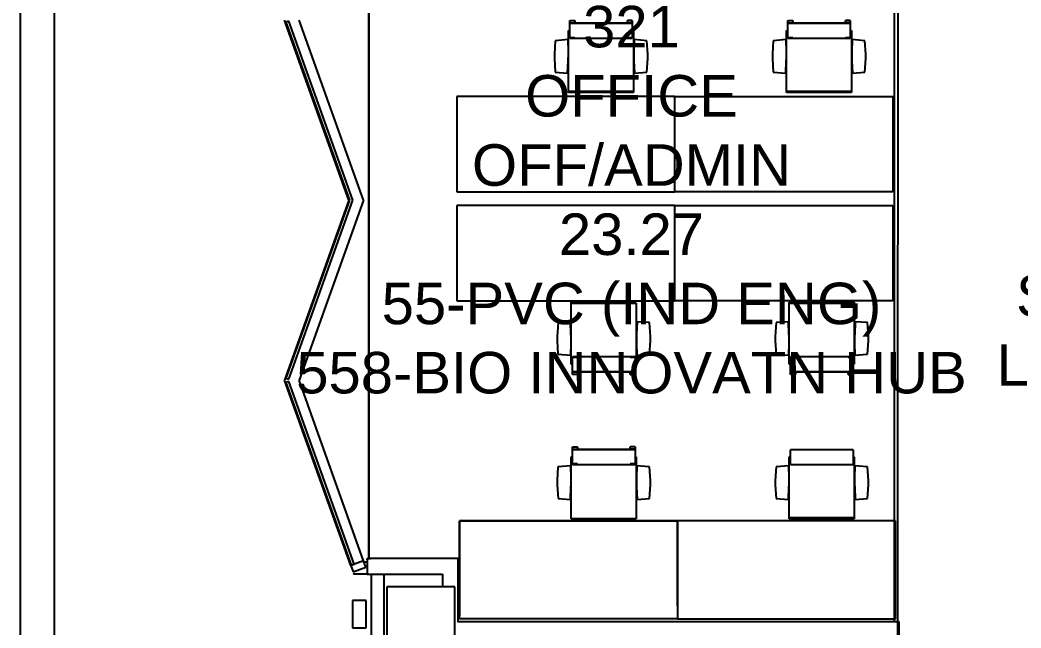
# Model space of a CAD drawing. Extents: x 15525 to 50715, y -3252 to 56414.
# Drawn here: x 21842 to 29188, y 7901 to 12365 of the extents above; entities that cross this region are included whole.
import ezdxf

# ---------------------------------------------------------------- set-up
doc = ezdxf.new("R2010")
doc.units = 0
doc.header["$MEASUREMENT"] = 0
for name, color, linetype in [('A-Column__Concrete', 7, 'CONTINUOUS'), ('A-Furniture', 252, 'CONTINUOUS'), ('A-Wall__Brick', 7, 'CONTINUOUS'), ('A-Wall__Stud', 252, 'CONTINUOUS'), ('A-Window', 7, 'CONTINUOUS'), ('RM$', 7, 'CONTINUOUS'), ('RM$TXT', 4, 'CONTINUOUS')]:
    doc.layers.add(name, color=color, linetype=linetype)
doc.styles.add('Arial', font='arial.ttf')

msp = doc.modelspace()

# ---------------------------------------------------------------- linework, layer by layer
at = {"layer": 'A-Column__Concrete'}
for p, q in [((24533.6, 8202.1), (24533.6, 7802.1)), ((25033.6, 8202.1), (24533.6, 8202.1)), ((25033.6, 7802.1), (25033.6, 8202.1)), ((24381.4, 8102.1), (24281.4, 8102.1)), ((24281.4, 8102.1), (24281.4, 7902.1)), ((24381.4, 7902.1), (24381.4, 8102.1)), ((24281.4, 7902.1), (24381.4, 7902.1))]:
    msp.add_line(p, q, dxfattribs=at)
at = {"layer": 'A-Furniture'}
for p, q in [((25877.3, 12344), (25877.3, 12361.1)), ((25877.3, 12361.1), (25913.4, 12361.1)), ((25877.3, 12339.2), (25877.3, 12344)), ((25877.3, 12344), (26335.2, 12344)), ((25877.3, 12344), (25913.4, 12344)), ((25913.4, 12361.1), (25913.4, 12344)), ((26299, 12344), (26299, 12361.1)), ((26335.2, 12361.1), (26299, 12361.1)), ((26335.2, 12344), (26299, 12344)), ((26335.2, 12361.1), (26335.2, 12344)), ((26335.2, 12344), (26335.2, 12339.2)), ((27477.3, 12344), (27477.3, 12361.1)), ((27477.3, 12361.1), (27513.4, 12361.1)), ((27477.3, 12339.2), (27477.3, 12344)), ((27477.3, 12344), (27935.2, 12344)), ((27477.3, 12344), (27513.4, 12344)), ((27513.4, 12361.1), (27513.4, 12344)), ((27899, 12344), (27899, 12361.1)), ((27935.2, 12361.1), (27899, 12361.1)), ((27935.2, 12344), (27899, 12344)), ((27935.2, 12361.1), (27935.2, 12344)), ((27935.2, 12344), (27935.2, 12339.2)), ((25866.8, 11838.6), (25866.8, 12286.6)), ((25866.8, 12286.6), (25877.3, 12286.6)), ((25877.3, 12240), (25877.3, 12339.2)), ((26335.2, 12339.2), (25877.3, 12339.2)), ((26335.2, 12339.2), (26335.2, 12240)), ((26335.2, 12286.6), (26344.4, 12286.6)), ((26344.4, 12286.6), (26344.4, 11838.6)), ((27466.8, 11838.6), (27466.8, 12286.6)), ((27466.8, 12286.6), (27477.3, 12286.6)), ((27477.3, 12240), (27477.3, 12339.2)), ((27935.2, 12339.2), (27477.3, 12339.2)), ((27935.2, 12339.2), (27935.2, 12240)), ((27935.2, 12286.6), (27944.4, 12286.6)), ((27944.4, 12286.6), (27944.4, 11838.6)), ((25770, 12212.8), (25763.8, 12114)), ((25864, 12221), (25770, 12212.8)), ((25866, 12131.4), (25864, 12221)), ((25877.3, 12237), (25913.4, 12237)), ((25877.3, 12231.6), (26335.2, 12231.6)), ((26299, 12237), (26335.2, 12237)), ((26348.5, 12221), (26346.5, 12131.4)), ((26442.5, 12212.8), (26348.5, 12221)), ((26448.7, 12114), (26442.5, 12212.8)), ((27370, 12212.8), (27363.8, 12114)), ((27464, 12221), (27370, 12212.8)), ((27466, 12131.4), (27464, 12221)), ((27477.3, 12237), (27513.4, 12237)), ((27477.3, 12231.6), (27935.2, 12231.6)), ((27899, 12237), (27935.2, 12237)), ((27948.5, 12221), (27946.5, 12131.4)), ((28042.5, 12212.8), (27948.5, 12221)), ((28048.7, 12114), (28042.5, 12212.8)), ((25866, 12182), (25864.1, 12182)), ((26346.5, 12182), (26344.7, 12182)), ((26344.7, 12140.7), (26346.5, 12140.7)), ((26348.4, 12182), (26346.5, 12182)), ((27466, 12182), (27464.1, 12182)), ((27946.5, 12182), (27944.7, 12182)), ((27944.7, 12140.7), (27946.5, 12140.7)), ((27948.4, 12182), (27946.5, 12182)), ((25763.8, 12082.1), (25770.2, 11981.2)), ((25861, 11974.5), (25865.2, 12065.2)), ((26347.3, 12065.2), (26351.5, 11974.5)), ((26442.3, 11981.2), (26448.7, 12082.1)), ((27363.8, 12082.1), (27370.2, 11981.2)), ((27461, 11974.5), (27465.2, 12065.2)), ((27947.3, 12065.2), (27951.5, 11974.5)), ((28042.3, 11981.2), (28048.7, 12082.1)), ((25770.2, 11981.2), (25861, 11974.5)), ((26351.5, 11974.5), (26442.3, 11981.2)), ((27370.2, 11981.2), (27461, 11974.5)), ((27951.5, 11974.5), (28042.3, 11981.2)), ((25866.8, 11831.4), (25866.8, 11838.6)), ((26344.4, 11838.6), (25866.8, 11838.6)), ((26344.4, 11831.4), (25866.8, 11831.4)), ((26344.4, 11838.6), (26344.4, 11831.4)), ((27466.8, 11831.4), (27466.8, 11838.6)), ((27944.4, 11838.6), (27466.8, 11838.6)), ((27944.4, 11831.4), (27466.8, 11831.4)), ((27944.4, 11838.6), (27944.4, 11831.4)), ((26647.5, 11802.1), (25047.5, 11802.1)), ((25047.5, 11802.1), (25047.5, 11102.3)), ((26647.5, 11102.3), (26647.5, 11802.1)), ((26647.5, 11102.3), (26647.5, 11802.1)), ((26647.5, 11802.1), (28247.5, 11802.1)), ((28247.5, 11802.1), (28247.5, 11102.3)), ((25047.5, 11102.3), (26647.5, 11102.3)), ((28247.5, 11102.3), (26647.5, 11102.3)), ((26647.5, 11001.9), (25047.5, 11001.9)), ((25047.5, 11001.9), (25047.5, 10302.1)), ((26647.5, 10302.1), (26647.5, 11001.9)), ((26647.5, 10302.1), (26647.5, 11001.9)), ((26647.5, 11001.9), (28247.5, 11001.9)), ((28247.5, 11001.9), (28247.5, 10302.1)), ((25047.5, 10302.1), (26647.5, 10302.1)), ((25886.8, 10285.7), (25886.8, 10292.9)), ((25886.8, 10292.9), (26364.4, 10292.9)), ((25886.8, 9837.7), (25886.8, 10285.7)), ((25886.8, 10285.7), (26364.4, 10285.7)), ((26364.4, 10285.7), (26364.4, 9837.7)), ((28247.5, 10302.1), (26647.5, 10302.1)), ((27486.8, 10285.7), (27486.8, 10292.9)), ((27486.8, 10292.9), (27964.4, 10292.9)), ((27486.8, 9837.7), (27486.8, 10285.7)), ((27486.8, 10285.7), (27964.4, 10285.7)), ((27964.4, 10292.9), (27964.4, 10285.7)), ((27964.4, 10285.7), (27964.4, 9837.7)), ((25790.2, 10143.1), (25783.8, 10042.2)), ((25881, 10149.8), (25790.2, 10143.1)), ((25885.2, 10059), (25881, 10149.8)), ((26371.5, 10149.8), (26367.3, 10059)), ((26462.3, 10143.1), (26371.5, 10149.8)), ((26468.7, 10042.2), (26462.3, 10143.1)), ((27390.2, 10143.1), (27383.8, 10042.2)), ((27481, 10149.8), (27390.2, 10143.1)), ((27485.2, 10059), (27481, 10149.8)), ((27971.5, 10149.8), (27967.3, 10059)), ((28062.3, 10143.1), (27971.5, 10149.8)), ((28068.7, 10042.2), (28062.3, 10143.1)), ((25783.8, 10010.2), (25790, 9911.5)), ((25884, 9903.3), (25886, 9992.8)), ((26366.5, 9992.8), (26368.5, 9903.3)), ((26462.5, 9911.5), (26468.7, 10010.2)), ((27383.8, 10010.2), (27390, 9911.5)), ((27484, 9903.3), (27486, 9992.8)), ((27966.5, 9992.8), (27968.5, 9903.3)), ((28062.5, 9911.5), (28068.7, 10010.2)), ((25884.1, 9942.2), (25886, 9942.2)), ((26366.5, 9983.5), (26364.7, 9983.5)), ((26364.7, 9942.2), (26366.5, 9942.2)), ((26366.5, 9942.2), (26368.4, 9942.2)), ((27484.1, 9942.2), (27486, 9942.2)), ((27966.5, 9983.5), (27964.7, 9983.5)), ((27964.7, 9942.2), (27966.5, 9942.2)), ((27966.5, 9942.2), (27968.4, 9942.2)), ((25790, 9911.5), (25884, 9903.3)), ((26355.2, 9892.7), (25897.3, 9892.7)), ((25933.4, 9887.2), (25897.3, 9887.2)), ((25897.3, 9785.1), (25897.3, 9884.2)), ((26355.2, 9887.2), (26319, 9887.2)), ((26355.2, 9884.2), (26355.2, 9785.1)), ((26368.5, 9903.3), (26462.5, 9911.5)), ((27390, 9911.5), (27484, 9903.3)), ((27955.2, 9892.7), (27497.3, 9892.7)), ((27533.4, 9887.2), (27497.3, 9887.2)), ((27497.3, 9785.1), (27497.3, 9884.2)), ((27955.2, 9887.2), (27919, 9887.2)), ((27955.2, 9884.2), (27955.2, 9785.1)), ((27968.5, 9903.3), (28062.5, 9911.5)), ((25897.3, 9837.7), (25886.8, 9837.7)), ((25897.3, 9780.3), (25897.3, 9785.1)), ((25897.3, 9785.1), (26355.2, 9785.1)), ((26355.2, 9780.3), (25897.3, 9780.3)), ((25897.3, 9763.1), (25897.3, 9780.3)), ((25933.4, 9780.3), (25897.3, 9780.3)), ((25933.4, 9780.3), (25933.4, 9763.1)), ((26319, 9763.1), (26319, 9780.3)), ((26319, 9780.3), (26355.2, 9780.3)), ((26364.4, 9837.7), (26355.2, 9837.7)), ((26355.2, 9785.1), (26355.2, 9780.3)), ((26355.2, 9780.3), (26355.2, 9763.1)), ((27497.3, 9837.7), (27486.8, 9837.7)), ((27497.3, 9780.3), (27497.3, 9785.1)), ((27497.3, 9785.1), (27955.2, 9785.1)), ((27955.2, 9780.3), (27497.3, 9780.3)), ((27497.3, 9763.1), (27497.3, 9780.3)), ((27533.4, 9780.3), (27497.3, 9780.3)), ((27533.4, 9780.3), (27533.4, 9763.1)), ((27919, 9763.1), (27919, 9780.3)), ((27919, 9780.3), (27955.2, 9780.3)), ((27964.4, 9837.7), (27955.2, 9837.7)), ((27955.2, 9785.1), (27955.2, 9780.3)), ((27955.2, 9780.3), (27955.2, 9763.1)), ((25933.4, 9763.1), (25897.3, 9763.1)), ((26319, 9763.1), (26355.2, 9763.1)), ((27533.4, 9763.1), (27497.3, 9763.1)), ((27919, 9763.1), (27955.2, 9763.1)), ((25897.3, 9214.9), (25897.3, 9232)), ((25897.3, 9232), (25933.4, 9232)), ((25897.3, 9210.1), (25897.3, 9214.9)), ((25897.3, 9214.9), (26355.2, 9214.9)), ((25897.3, 9214.9), (25933.4, 9214.9)), ((25897.3, 9110.9), (25897.3, 9210.1)), ((26355.2, 9210.1), (25897.3, 9210.1)), ((25933.4, 9232), (25933.4, 9214.9)), ((26319, 9214.9), (26319, 9232)), ((26355.2, 9232), (26319, 9232)), ((26355.2, 9214.9), (26319, 9214.9)), ((26355.2, 9232), (26355.2, 9214.9)), ((26355.2, 9214.9), (26355.2, 9210.1)), ((26355.2, 9210.1), (26355.2, 9110.9)), ((27497.3, 9102.5), (27497.3, 9210.1)), ((27955.2, 9210.1), (27497.3, 9210.1)), ((27955.2, 9210.1), (27955.2, 9102.5)), ((25886.8, 8709.5), (25886.8, 9157.5)), ((25886.8, 9157.5), (25897.3, 9157.5)), ((26355.2, 9157.5), (26364.4, 9157.5)), ((26364.4, 9157.5), (26364.4, 8709.5)), ((27486.8, 8709.5), (27486.8, 9157.5)), ((27486.8, 9157.5), (27497.3, 9157.5)), ((27955.2, 9157.5), (27964.4, 9157.5)), ((27964.4, 9157.5), (27964.4, 8709.5)), ((25790, 9083.7), (25783.8, 8984.9)), ((25884, 9091.9), (25790, 9083.7)), ((25886, 9002.3), (25884, 9091.9)), ((25886, 9052.9), (25884.1, 9052.9)), ((25897.3, 9107.9), (25933.4, 9107.9)), ((25897.3, 9102.5), (26355.2, 9102.5)), ((26319, 9107.9), (26355.2, 9107.9)), ((26366.5, 9052.9), (26364.7, 9052.9)), ((26368.5, 9091.9), (26366.5, 9002.3)), ((26368.4, 9052.9), (26366.5, 9052.9)), ((26462.5, 9083.7), (26368.5, 9091.9)), ((26468.7, 8984.9), (26462.5, 9083.7)), ((27390, 9083.7), (27383.8, 8984.9)), ((27484, 9091.9), (27390, 9083.7)), ((27486, 9002.3), (27484, 9091.9)), ((27486, 9052.9), (27484.1, 9052.9)), ((27497.3, 9102.5), (27955.2, 9102.5)), ((27966.5, 9052.9), (27964.7, 9052.9)), ((27968.5, 9091.9), (27966.5, 9002.3)), ((27968.4, 9052.9), (27966.5, 9052.9)), ((28062.5, 9083.7), (27968.5, 9091.9)), ((28068.7, 8984.9), (28062.5, 9083.7)), ((26364.7, 9011.6), (26366.5, 9011.6)), ((27964.7, 9011.6), (27966.5, 9011.6)), ((25783.8, 8953), (25790.2, 8852.1)), ((25881, 8845.4), (25885.2, 8936.2)), ((26367.3, 8936.2), (26371.5, 8845.4)), ((26462.3, 8852.1), (26468.7, 8953)), ((27383.8, 8953), (27390.2, 8852.1)), ((27481, 8845.4), (27485.2, 8936.2)), ((27967.3, 8936.2), (27971.5, 8845.4)), ((28062.3, 8852.1), (28068.7, 8953)), ((25790.2, 8852.1), (25881, 8845.4)), ((26371.5, 8845.4), (26462.3, 8852.1)), ((27390.2, 8852.1), (27481, 8845.4)), ((27971.5, 8845.4), (28062.3, 8852.1)), ((25067.5, 8688), (25067.5, 7988.2)), ((26667.5, 8688), (25067.5, 8688)), ((25067.5, 8688), (26667.5, 8688)), ((25067.5, 7968), (25067.5, 8688)), ((25886.8, 8702.3), (25886.8, 8709.5)), ((26364.4, 8702.3), (25886.8, 8702.3)), ((26364.4, 8709.5), (26364.4, 8702.3)), ((26667.5, 8063.6), (26667.5, 8688)), ((26667.5, 8688), (26667.5, 8063.6)), ((28267.5, 8688), (26667.5, 8688)), ((26667.5, 8688), (26667.5, 7968)), ((28267.5, 8688), (26667.5, 8688)), ((26667.5, 8688), (26667.5, 7968)), ((27486.8, 8702.3), (27486.8, 8709.5)), ((27964.4, 8709.5), (27486.8, 8709.5)), ((27964.4, 8702.3), (27486.8, 8702.3)), ((27964.4, 8709.5), (27964.4, 8702.3)), ((28267.5, 8063.6), (28267.5, 8688)), ((28267.5, 7968), (28267.5, 8688)), ((26667.5, 7968), (25067.5, 7968)), ((26667.5, 7968), (28267.5, 7968))]:
    msp.add_line(p, q, dxfattribs=at)
at = {"layer": 'A-Furniture', "flags": 128}
msp.add_lwpolyline([(24401.6, 13672.1), (24401.6, 8412.1)], dxfattribs=at)
at = {"layer": 'A-Furniture'}
for centre, radius, start, end in [((24900, 12109.8), 966.2, 357.35567, 1.2805), ((27312.5, 12109.8), 966.2, 178.7195, 182.64433), ((26500, 12109.8), 966.2, 357.35567, 1.2805), ((28912.5, 12109.8), 966.2, 178.7195, 182.64433), ((26017.3, 12098.1), 254, 176.41723, 183.62921), ((26195.2, 12098.1), 254, 356.37079, 3.58277), ((27617.3, 12098.1), 254, 176.41723, 183.62921), ((27795.2, 12098.1), 254, 356.37079, 3.58277), ((26037.3, 10026.1), 254, 176.37079, 183.58277), ((24920, 10014.4), 966.2, 358.7195, 2.64433), ((27332.5, 10014.4), 966.2, 177.35567, 181.2805), ((26215.2, 10026.1), 254, 356.41723, 3.62921), ((27637.3, 10026.1), 254, 176.37079, 183.58277), ((26520, 10014.4), 966.2, 358.7195, 2.64433), ((28932.5, 10014.4), 966.2, 177.35567, 181.2805), ((27815.2, 10026.1), 254, 356.41723, 3.62921), ((26037.3, 8969), 254, 176.41723, 183.62921), ((24920, 8980.7), 966.2, 357.35567, 1.2805), ((27332.5, 8980.7), 966.2, 178.7195, 182.64433), ((26215.2, 8969), 254, 356.37079, 3.58277), ((27637.3, 8969), 254, 176.41723, 183.62921), ((26520, 8980.7), 966.2, 357.35567, 1.2805), ((28932.5, 8980.7), 966.2, 178.7195, 182.64433), ((27815.2, 8969), 254, 356.37079, 3.58277)]:
    msp.add_arc(centre, radius, start, end, dxfattribs=at)
for points, knots in [([(25877.3, 12231.6), (25877.3, 12231.6), (25877.3, 12232.2), (25877.3, 12235.7), (25877.3, 12240)], [2.8535406, 2.8535406, 2.8535406, 2.8535406, 2.9205877, 3.1415927, 3.1415927, 3.1415927, 3.1415927]), ([(26335.2, 12240), (26335.2, 12235.7), (26335.2, 12232.2), (26335.2, 12231.6), (26335.2, 12231.6)], [-3.1415927, -3.1415927, -3.1415927, -3.1415927, -2.9205877, -2.8535406, -2.8535406, -2.8535406, -2.8535406]), ([(27477.3, 12231.6), (27477.3, 12231.6), (27477.3, 12232.2), (27477.3, 12235.7), (27477.3, 12240)], [2.8535406, 2.8535406, 2.8535406, 2.8535406, 2.9205877, 3.1415927, 3.1415927, 3.1415927, 3.1415927]), ([(27935.2, 12240), (27935.2, 12235.7), (27935.2, 12232.2), (27935.2, 12231.6), (27935.2, 12231.6)], [-3.1415927, -3.1415927, -3.1415927, -3.1415927, -2.9205877, -2.8535406, -2.8535406, -2.8535406, -2.8535406]), ([(25897.3, 9884.2), (25897.3, 9888.5), (25897.3, 9892), (25897.3, 9892.7), (25897.3, 9892.7)], [-3.1415927, -3.1415927, -3.1415927, -3.1415927, -2.9205877, -2.8535406, -2.8535406, -2.8535406, -2.8535406]), ([(26355.2, 9892.7), (26355.2, 9892.7), (26355.2, 9892), (26355.2, 9888.5), (26355.2, 9884.2)], [2.8535406, 2.8535406, 2.8535406, 2.8535406, 2.9205877, 3.1415927, 3.1415927, 3.1415927, 3.1415927]), ([(27497.3, 9884.2), (27497.3, 9888.5), (27497.3, 9892), (27497.3, 9892.7), (27497.3, 9892.7)], [-3.1415927, -3.1415927, -3.1415927, -3.1415927, -2.9205877, -2.8535406, -2.8535406, -2.8535406, -2.8535406]), ([(27955.2, 9892.7), (27955.2, 9892.7), (27955.2, 9892), (27955.2, 9888.5), (27955.2, 9884.2)], [2.8535406, 2.8535406, 2.8535406, 2.8535406, 2.9205877, 3.1415927, 3.1415927, 3.1415927, 3.1415927]), ([(25897.3, 9102.5), (25897.3, 9102.5), (25897.3, 9103.1), (25897.3, 9106.6), (25897.3, 9110.9)], [2.8535406, 2.8535406, 2.8535406, 2.8535406, 2.9205877, 3.1415927, 3.1415927, 3.1415927, 3.1415927]), ([(26355.2, 9110.9), (26355.2, 9106.6), (26355.2, 9103.1), (26355.2, 9102.5), (26355.2, 9102.5)], [-3.1415927, -3.1415927, -3.1415927, -3.1415927, -2.9205877, -2.8535406, -2.8535406, -2.8535406, -2.8535406])]:
    msp.add_open_spline(points, degree=3, knots=knots, dxfattribs=at)
at = {"layer": 'A-Wall__Brick'}
for p, q in [((24390, 8402.1), (24390, 8412.1)), ((24390, 8412.1), (24413.2, 8412.1)), ((24390, 8402.1), (24390, 8297.1)), ((25057.5, 8412.1), (24413.2, 8412.1)), ((25057.5, 7946.1), (25057.5, 8412.1)), ((24390, 8297.1), (24942.5, 8297.1)), ((24421.6, 7707.1), (24421.6, 8297.1)), ((24511.6, 8297.1), (24511.6, 7707.1)), ((24942.5, 8297.1), (24942.5, 8202.1)), ((28293.3, 7946.1), (25057.5, 7946.1)), ((28293.3, 7818.1), (28293.3, 7946.1))]:
    msp.add_line(p, q, dxfattribs=at)
at = {"layer": 'A-Wall__Stud'}
for p, q in [((21842.1, 41487.1), (21842.1, -917.9)), ((22096.1, -717.9), (22096.1, 41487.1))]:
    msp.add_line(p, q, dxfattribs=at)
at = {"layer": 'A-Window'}
for p, q in [((24255.7, 11042.1), (23783.6, 12364.6)), ((23815, 12356.9), (23792.4, 12348.8)), ((23792.4, 12348.8), (24258.9, 11042.1)), ((24284.4, 11042.1), (23815, 12356.9)), ((24361.9, 11042.1), (23889.8, 12364.6)), ((24255.7, 11042.1), (23783.6, 9719.6)), ((24258.9, 11042.1), (23792.4, 9735.4)), ((23815, 9727.4), (24284.4, 11042.1)), ((24361.9, 11042.1), (23889.8, 9719.6)), ((24268.9, 8360.1), (23783.6, 9719.6)), ((23792.4, 9735.4), (23815, 9727.4)), ((23815, 9711.9), (23792.4, 9703.8)), ((23792.4, 9703.8), (24271.8, 8361.1)), ((24294.4, 8369.2), (23815, 9711.9)), ((24363.1, 8393.7), (23889.8, 9719.6)), ((24365.5, 8387.1), (24390, 8387.1)), ((24271.8, 8361.1), (24294.4, 8369.2)), ((24288.4, 8305.7), (24291.4, 8297.1)), ((24390, 8297.1), (24291.4, 8297.1))]:
    msp.add_line(p, q, dxfattribs=at)
at = {"layer": 'A-Window', "extrusion": (0, 0, -1)}
for p, q in [((24363.1, 8393.7), (24268.9, 8360.1)), ((24379.9, 8346.6), (24363.1, 8393.7)), ((24268.9, 8360.1), (24285.7, 8313)), ((24285.7, 8313), (24379.9, 8346.6))]:
    msp.add_line(p, q, dxfattribs=at)
at = {"layer": 'RM$', "flags": 128}
msp.add_lwpolyline([(29774.6, 26318.1), (29774.6, 19785.1), (29774.6, 13705.1), (29693.6, 13705.1), (29693.6, 13567.1), (30594.6, 13567.1), (30594.6, 11566.1), (29763.6, 11566.1), (29763.6, 7592.1), (31407.4, 7592.1), (31407.4, 7577.1), (34202.6, 7577.1), (34202.6, 11412.1), (35724.6, 11412.1), (35724.6, 6822.1), (35703.6, 6822.1), (35703.6, 6050.1), (29714.6, 6050.1), (29714.6, 5898.5), (28283.3, 5898.5), (28292.6, 44426.1)], dxfattribs=at)
msp.add_lwpolyline([(25047.5, 14139.1), (28257.1, 14139.1), (28257.1, 7946.1), (25057.5, 7946.1), (25057.5, 8412.1), (24401.6, 8412.1), (24401.6, 13672.1), (25047.5, 13672.1)], close=True, dxfattribs=at)

# ---------------------------------------------------------------- texts
at = {"layer": 'RM$TXT', "char_height": 304.8, "attachment_point": 8, "style": 'Arial'}
for s, insert in [('321^M^JOFFICE^M^JOFF/ADMIN^M^J23.27^M^J55-PVC (IND ENG)^M^J558-BIO INNOVATN HUB^M^J', (26329.4, 9619)), ('351B^M^JSTORES^M^JLOCKERS^M^J1.87^M^J-^M^J-^M^J', (30026.6, 8155.5))]:
    msp.add_mtext(s, dxfattribs=dict(at, insert=insert))

doc.saveas('drawing.dxf')
